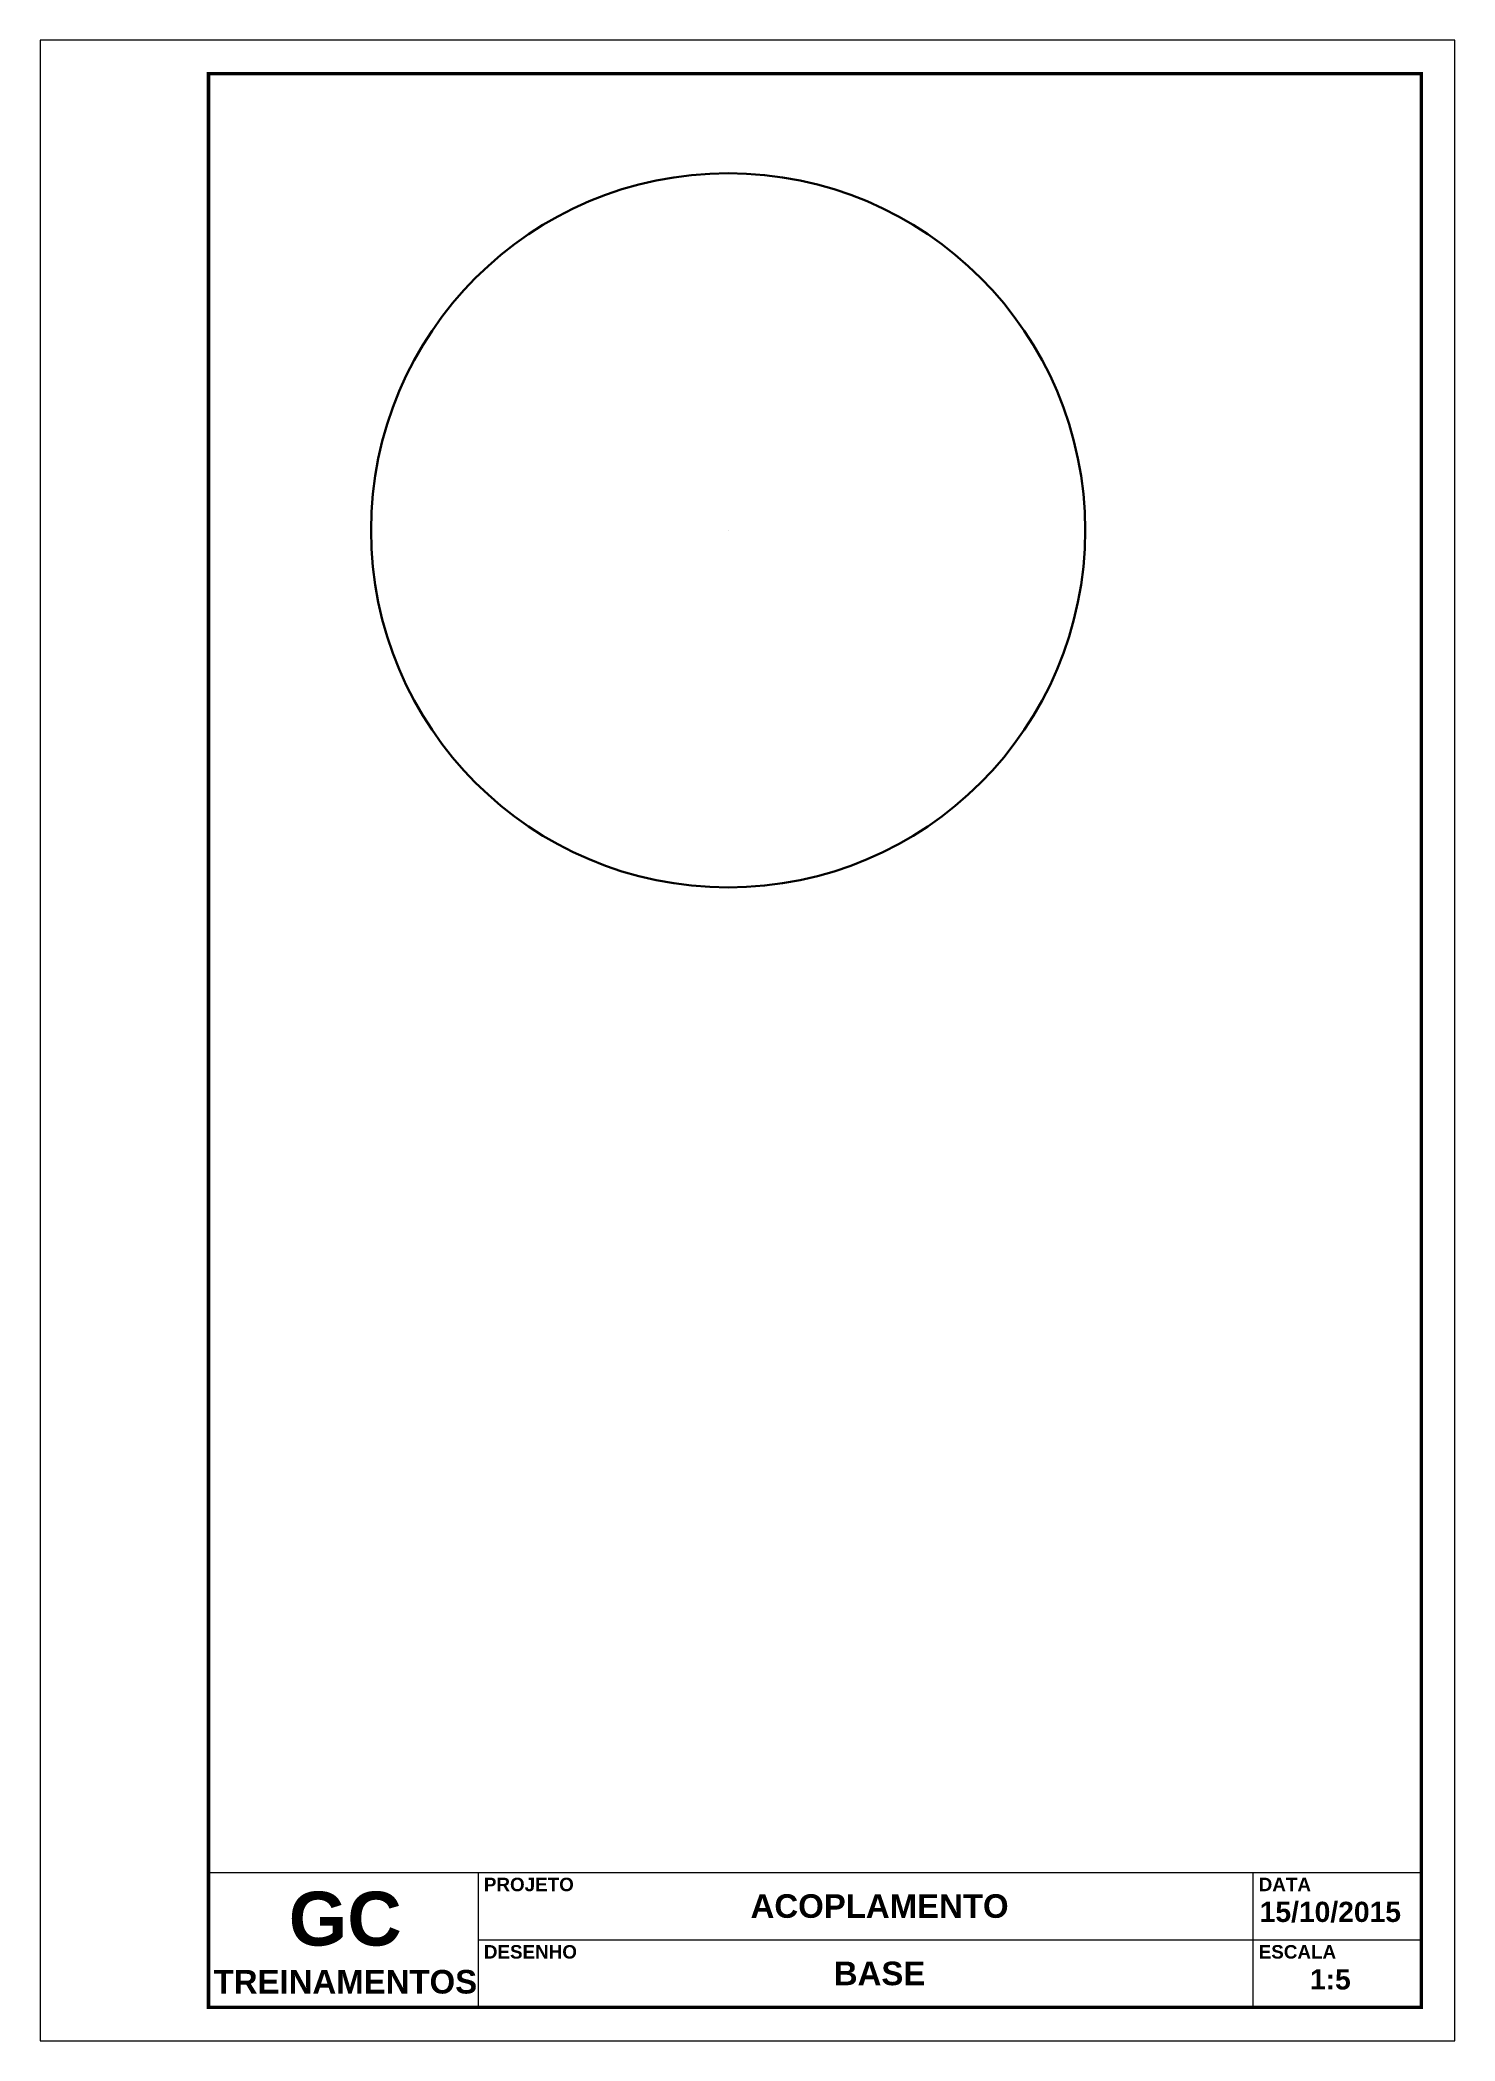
# Paper-space layout 'Layout1' of a CAD drawing. Header units: millimetres. Extents: x 2670 to 2880, y -164 to 133.
# The model-space entities are those that its viewports show. They can reach past a viewport. Long polylines and large blocks are cut down to what shows.
import ezdxf

# ---------------------------------------------------------------- set-up
doc = ezdxf.new("R2010")
doc.units = ezdxf.units.MM
doc.header["$LTSCALE"] = 0.3
doc.layers.add('Contorno', color=5, linetype='Continuous', lineweight=30)
doc.layers.add('Formato', color=7, linetype='Continuous', lineweight=20)
doc.layers.add('Texto', color=102, linetype='Continuous')
doc.styles.add('texto', font='arialbd.ttf')

msp = doc.modelspace()

# ---------------------------------------------------------------- linework, layer by layer
at = {"layer": 'Contorno', "extrusion": (0, -1, 0)}
msp.add_line((16813.7, 0, 232), (16813.7, 0, -58), dxfattribs=at)
at = {"layer": 'Contorno'}
msp.add_circle((16813.7, 0, 232), 265, dxfattribs=at)

psp = doc.layouts.get("Layout1")

# ---------------------------------------------------------------- linework, layer by layer
at = {"layer": 'Formato'}
for p, q in [((2879.93, 132.64), (2669.93, 132.64)), ((2669.93, 132.64), (2669.93, -164.36)), ((2879.93, -164.36), (2879.93, 132.64)), ((2694.93, -139.36), (2874.93, -139.36)), ((2734.93, -139.36), (2734.93, -159.36)), ((2849.93, -139.36), (2849.93, -159.36)), ((2874.93, -159.36), (2874.93, -139.36)), ((2734.93, -149.36), (2874.93, -149.36)), ((2694.93, -159.36), (2874.93, -159.36)), ((2669.93, -164.36), (2879.93, -164.36))]:
    psp.add_line(p, q, dxfattribs=at)
at = {"layer": 'Formato', "const_width": 0.5}
psp.add_lwpolyline([(2874.93, -159.36), (2874.93, 127.64), (2694.93, 127.64), (2694.93, -159.36)], close=True, dxfattribs=at)

# ---------------------------------------------------------------- texts
at = {"layer": 'Texto', "style": 'texto'}
for s, width, gutter_width, insert, char_height, attachment_point in [('GC', 55, 17.5, (2715.22, -146.26), 8, 5), ('PROJETO', 88, 12.5, (2735.8, -140.13), 2, 1), ('ACOPLAMENTO', 100, 12.5, (2794.53, -144.36), 3.5, 5), ('DATA', 88, 12.5, (2850.8, -140.13), 2, 1), ('15/10/2015', 23, 12.5, (2861.43, -145.24), 3, 5), ('DESENHO', 88, 12.5, (2735.8, -150.13), 2, 1), ('ESCALA', 88, 12.5, (2850.8, -150.13), 2, 1), ('TREINAMENTOS', 13.9793, 12.5, (2695.69, -153.82), 3.5, 1), ('BASE', 100, 12.5, (2794.53, -154.36), 3.5, 5), ('1:5', 23, 12.5, (2861.43, -155.24), 3, 5)]:
    psp.add_mtext_dynamic_manual_height_columns(s, width=width, gutter_width=gutter_width, heights=[0], dxfattribs=dict(at, insert=insert, char_height=char_height, attachment_point=attachment_point))

# ---------------------------------------------------------------- viewports
at = {"layer": '0', "view_target_point": (13488.35, -359.76)}
psp.add_viewport(center=(2784.93, -5.86), size=(180, 267), view_center_point=(3389.74, 31.14), view_height=1335, dxfattribs=at)

doc.saveas('drawing.dxf')
